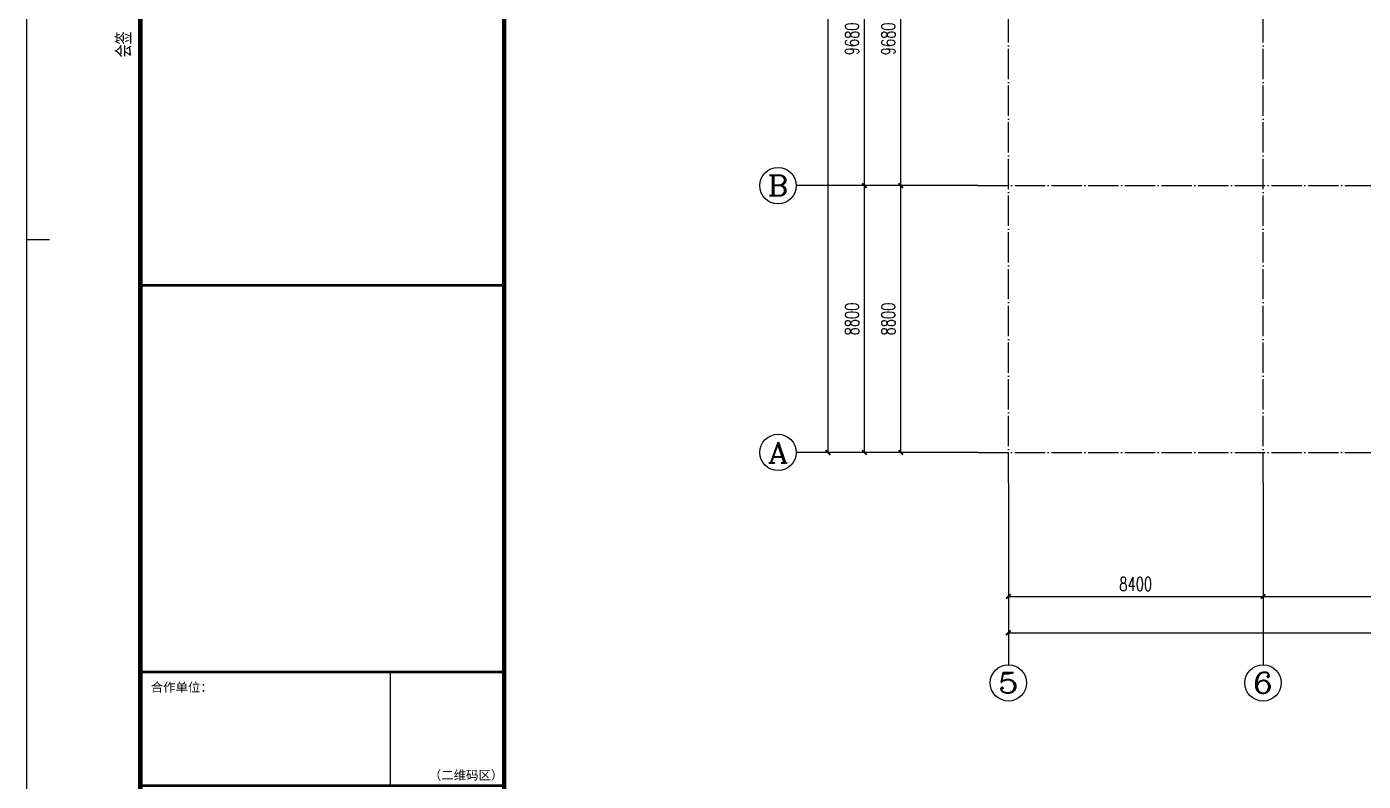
# Model space of a CAD drawing. Extents: x 712773 to 1022356, y -298958 to 209542.
# Drawn here: x 896206 to 940298, y -209261 to -184377 of the extents above; entities that cross this region are included whole.
import ezdxf
from ezdxf.enums import TextEntityAlignment as Align

# ---------------------------------------------------------------- set-up
doc = ezdxf.new("R2010")
doc.units = 0
doc.header["$LTSCALE"] = 500
doc.header["$MEASUREMENT"] = 0
doc.linetypes.add('DOTE', pattern=[2.42, 2, -0.2, 0.02, -0.2])
doc.layers.get('0').update_dxf_attribs({"linetype": 'CONTINUOUS'})
doc.layers.get('DEFPOINTS').update_dxf_attribs({"linetype": 'CONTINUOUS'})
for name, color, linetype in [('AXIS', 3, 'CONTINUOUS'), ('AXIS_TEXT', 7, 'CONTINUOUS'), ('DOTE', 1, 'DOTE'), ('T-TK', 157, 'CONTINUOUS'), ('照明平面标注层', 111, 'CONTINUOUS')]:
    doc.layers.add(name, color=color, linetype=linetype)
doc.styles.add('_TCH_AXIS', font='COMPLEX', dxfattribs={"bigfont": 'GBCBIG'})
doc.styles.add('_TCH_DIM_T3', font='SIMPLEX', dxfattribs={"width": 0.705882, "bigfont": 'GBCBIG'})
doc.styles.add('COMPLEX', font='COMPLEX')
doc.styles.add('TK1-TY', font='simhei.ttf')
doc.styles.add('TK2-TY', font='', dxfattribs={"width": 0.8})
doc.styles.get('TK2-TY').set_extended_font_data('NSimSun')
doc.dimstyles.new('_TCH_ARCH&&150', dxfattribs={"dimtxt": 446.25, "dimasz": 150, "dimexe": 375, "dimexo": 450, "dimgap": 189.375, "dimtad": 1, "dimdec": 0, "dimzin": 0, "dimdsep": 46, "dimtxsty": '_TCH_DIM_T3', "dimblk": 'ARCHTICK', "dimcen": 0.09, "dimclrt": 7, "dimazin": 2, "dimtfac": 1, "dimtdec": 0, "dimtix": 1, "dimtmove": 2, "dimatfit": 3, "dimfxl": 0, "dimtolj": 1, "dimtzin": 0, "dimarcsym": 0})

# ---------------------------------------------------------------- blocks, each defined once
blk = doc.blocks.new('A1E图框')
at = {"layer": 'T-TK'}
for p, q in [((34800, -84100), (34800, -24700)), ((35300, -54400), (34800, -54400))]:
    blk.add_line(p, q, dxfattribs=at)
for points, const_width in [([(37300, -83100), (117900, -83100), (117900, -25700), (37300, -25700)], 100), ([(45300, -83100), (37300, -83100), (37300, -46400), (45300, -46400)], 100), ([(37300, -83100), (45300, -83100), (45300, -55400), (37300, -55400)], 60), ([(45300, -66400), (37300, -66400), (37300, -63900), (45300, -63900)], 60)]:
    blk.add_lwpolyline(points, close=True, dxfattribs=dict(at, const_width=const_width))
blk.add_lwpolyline([(42800, -63900), (45300, -63900), (45300, -66400), (42800, -66400)], close=True, dxfattribs=at)
at = {"layer": 'T-TK', "style": 'TK2-TY', "width": 0.7}
blk.add_text('会签', height=300, rotation=90, dxfattribs=at).set_placement((36925, -50102), align=Align.MIDDLE_CENTER)
at = {"layer": 'T-TK', "style": 'TK1-TY'}
for s, p in [('合作单位：', (37528, -64336)), ('合作单位：', (37528, -64336)), ('（二维码区）', (43644, -66267))]:
    blk.add_text(s, height=200, dxfattribs=at).set_placement(p)
blk = doc.blocks.new('_ArchTick')
at = {"color": 0, "linetype": 'ByBlock', "const_width": 0.4}
blk.add_lwpolyline([(-0.5, -0.5), (0.5, 0.5)], dxfattribs=at)
blk = doc.blocks.new('*D460')
at = {"layer": 'AXIS', "color": 0, "lineweight": -2, "transparency": 16777216}
for p, q in [((927141, -159617), (922266, -159617)), ((922641, -198417), (922641, -159617)), ((927141, -198417), (922266, -198417))]:
    blk.add_line(p, q, dxfattribs=at)
at = {"layer": 'DEFPOINTS', "color": 0, "transparency": 16777216}
for p in [(922641, -159617), (927591, -159617), (927591, -198417)]:
    blk.add_point(p, dxfattribs=at)
at = {"layer": 'AXIS', "color": 0, "lineweight": -2, "transparency": 16777216, "xscale": 150, "yscale": 150, "zscale": 150}
for p, rotation in [((922641, -159617), 90), ((922641, -198417), 270)]:
    blk.add_blockref('_ArchTick', p, dxfattribs=dict(at, rotation=rotation))
at = {"layer": 'AXIS', "color": 7, "transparency": 16777216, "insert": (922229, -179017), "char_height": 446.2, "attachment_point": 5, "rotation": 90, "style": '_TCH_DIM_T3'}
blk.add_mtext('\\A1;38800', dxfattribs=at)
blk = doc.blocks.new('*D461')
at = {"layer": 'AXIS', "color": 0, "lineweight": -2, "transparency": 16777216}
for p, q in [((927141, -189617), (923466, -189617)), ((923841, -198417), (923841, -189617)), ((927141, -198417), (923466, -198417))]:
    blk.add_line(p, q, dxfattribs=at)
at = {"layer": 'DEFPOINTS', "color": 0, "transparency": 16777216}
for p in [(923841, -189617), (927591, -189617), (927591, -198417)]:
    blk.add_point(p, dxfattribs=at)
at = {"layer": 'AXIS', "color": 0, "lineweight": -2, "transparency": 16777216, "xscale": 150, "yscale": 150, "zscale": 150}
for p, rotation in [((923841, -189617), 90), ((923841, -198417), 270)]:
    blk.add_blockref('_ArchTick', p, dxfattribs=dict(at, rotation=rotation))
at = {"layer": 'AXIS', "color": 7, "transparency": 16777216, "insert": (923429, -194017), "char_height": 446.2, "attachment_point": 5, "rotation": 90, "style": '_TCH_DIM_T3'}
blk.add_mtext('\\A1;8800', dxfattribs=at)
blk = doc.blocks.new('*D462')
at = {"layer": 'AXIS', "color": 0, "lineweight": -2, "transparency": 16777216}
for p, q in [((927141, -179937), (923466, -179937)), ((923841, -189617), (923841, -179937)), ((927141, -189617), (923466, -189617))]:
    blk.add_line(p, q, dxfattribs=at)
at = {"layer": 'DEFPOINTS', "color": 0, "transparency": 16777216}
for p in [(923841, -179937), (927591, -179937), (927591, -189617)]:
    blk.add_point(p, dxfattribs=at)
at = {"layer": 'AXIS', "color": 0, "lineweight": -2, "transparency": 16777216, "xscale": 150, "yscale": 150, "zscale": 150}
for p, rotation in [((923841, -179937), 90), ((923841, -189617), 270)]:
    blk.add_blockref('_ArchTick', p, dxfattribs=dict(at, rotation=rotation))
at = {"layer": 'AXIS', "color": 7, "transparency": 16777216, "insert": (923429, -184777), "char_height": 446.2, "attachment_point": 5, "rotation": 90, "style": '_TCH_DIM_T3'}
blk.add_mtext('\\A1;9680', dxfattribs=at)
blk = doc.blocks.new('*D475')
at = {"layer": 'AXIS', "color": 0, "lineweight": -2, "transparency": 16777216}
for p, q in [((928591, -199867), (928591, -204742)), ((1004191, -199867), (1004191, -204742)), ((928591, -204367), (1004191, -204367))]:
    blk.add_line(p, q, dxfattribs=at)
at = {"layer": 'DEFPOINTS', "color": 0, "transparency": 16777216}
for p in [(928591, -199417), (1004191, -199417), (1004191, -204367)]:
    blk.add_point(p, dxfattribs=at)
at = {"layer": 'AXIS', "color": 0, "lineweight": -2, "transparency": 16777216, "xscale": 150, "yscale": 150, "zscale": 150, "rotation": 180}
blk.add_blockref('_ArchTick', (928591, -204367), dxfattribs=at)
at = {"layer": 'AXIS', "color": 0, "lineweight": -2, "transparency": 16777216, "xscale": 150, "yscale": 150, "zscale": 150}
blk.add_blockref('_ArchTick', (1004191, -204367), dxfattribs=at)
at = {"layer": 'AXIS', "color": 7, "transparency": 16777216, "insert": (966391, -203955), "char_height": 446.2, "attachment_point": 5, "style": '_TCH_DIM_T3'}
blk.add_mtext('\\A1;75600', dxfattribs=at)
blk = doc.blocks.new('*D476')
at = {"layer": 'AXIS', "color": 0, "lineweight": -2, "transparency": 16777216}
for p, q in [((928591, -199867), (928591, -203542)), ((936991, -199867), (936991, -203542)), ((928591, -203167), (936991, -203167))]:
    blk.add_line(p, q, dxfattribs=at)
at = {"layer": 'DEFPOINTS', "color": 0, "transparency": 16777216}
for p in [(928591, -199417), (936991, -199417), (936991, -203167)]:
    blk.add_point(p, dxfattribs=at)
at = {"layer": 'AXIS', "color": 0, "lineweight": -2, "transparency": 16777216, "xscale": 150, "yscale": 150, "zscale": 150, "rotation": 180}
blk.add_blockref('_ArchTick', (928591, -203167), dxfattribs=at)
at = {"layer": 'AXIS', "color": 0, "lineweight": -2, "transparency": 16777216, "xscale": 150, "yscale": 150, "zscale": 150}
blk.add_blockref('_ArchTick', (936991, -203167), dxfattribs=at)
at = {"layer": 'AXIS', "color": 7, "transparency": 16777216, "insert": (932791, -202755), "char_height": 446.2, "attachment_point": 5, "style": '_TCH_DIM_T3'}
blk.add_mtext('\\A1;8400', dxfattribs=at)
blk = doc.blocks.new('*D477')
at = {"layer": 'AXIS', "color": 0, "lineweight": -2, "transparency": 16777216}
for p, q in [((936991, -199867), (936991, -203542)), ((945391, -199867), (945391, -203542)), ((936991, -203167), (945391, -203167))]:
    blk.add_line(p, q, dxfattribs=at)
at = {"layer": 'DEFPOINTS', "color": 0, "transparency": 16777216}
for p in [(936991, -199417), (945391, -199417), (945391, -203167)]:
    blk.add_point(p, dxfattribs=at)
at = {"layer": 'AXIS', "color": 0, "lineweight": -2, "transparency": 16777216, "xscale": 150, "yscale": 150, "zscale": 150, "rotation": 180}
blk.add_blockref('_ArchTick', (936991, -203167), dxfattribs=at)
at = {"layer": 'AXIS', "color": 0, "lineweight": -2, "transparency": 16777216, "xscale": 150, "yscale": 150, "zscale": 150}
blk.add_blockref('_ArchTick', (945391, -203167), dxfattribs=at)
at = {"layer": 'AXIS', "color": 7, "transparency": 16777216, "insert": (941191, -202755), "char_height": 446.2, "attachment_point": 5, "style": '_TCH_DIM_T3'}
blk.add_mtext('\\A1;8400', dxfattribs=at)
blk = doc.blocks.new('*D614')
at = {"layer": 'AXIS', "color": 0, "lineweight": -2, "transparency": 16777216}
for p, q in [((927141, -189617), (924666, -189617)), ((925041, -198417), (925041, -189617)), ((927141, -198417), (924666, -198417))]:
    blk.add_line(p, q, dxfattribs=at)
at = {"layer": 'DEFPOINTS', "color": 0, "transparency": 16777216}
for p in [(925041, -189617), (927591, -189617), (927591, -198417)]:
    blk.add_point(p, dxfattribs=at)
at = {"layer": 'AXIS', "color": 0, "lineweight": -2, "transparency": 16777216, "xscale": 150, "yscale": 150, "zscale": 150}
for p, rotation in [((925041, -189617), 90), ((925041, -198417), 270)]:
    blk.add_blockref('_ArchTick', p, dxfattribs=dict(at, rotation=rotation))
at = {"layer": 'AXIS', "color": 7, "transparency": 16777216, "insert": (924629, -194017), "char_height": 446.2, "attachment_point": 5, "rotation": 90, "style": '_TCH_DIM_T3'}
blk.add_mtext('\\A1;8800', dxfattribs=at)
blk = doc.blocks.new('*D615')
at = {"layer": 'AXIS', "color": 0, "lineweight": -2, "transparency": 16777216}
for p, q in [((927141, -179937), (924666, -179937)), ((925041, -189617), (925041, -179937)), ((927141, -189617), (924666, -189617))]:
    blk.add_line(p, q, dxfattribs=at)
at = {"layer": 'DEFPOINTS', "color": 0, "transparency": 16777216}
for p in [(925041, -179937), (927591, -179937), (927591, -189617)]:
    blk.add_point(p, dxfattribs=at)
at = {"layer": 'AXIS', "color": 0, "lineweight": -2, "transparency": 16777216, "xscale": 150, "yscale": 150, "zscale": 150}
for p, rotation in [((925041, -179937), 90), ((925041, -189617), 270)]:
    blk.add_blockref('_ArchTick', p, dxfattribs=dict(at, rotation=rotation))
at = {"layer": 'AXIS', "color": 7, "transparency": 16777216, "insert": (924629, -184777), "char_height": 446.2, "attachment_point": 5, "rotation": 90, "style": '_TCH_DIM_T3'}
blk.add_mtext('\\A1;9680', dxfattribs=at)
blk = doc.blocks.new('_AXISO')
blk.add_circle((0, 0), 0.5)
at = {"layer": 'AXIS_TEXT', "style": 'COMPLEX', "width": 1.302083}
blk.add_attdef('A', text='', height=0.56, dxfattribs=at).set_placement((-0.25, -0.28), (0.25, -0.28), align=Align.FIT)

msp = doc.modelspace()

# ---------------------------------------------------------------- linework, layer by layer
at = {"layer": 'AXIS'}
for p, q in [((927591.1, -189617), (921591.1, -189617)), ((927591.1, -198417), (921591.1, -198417)), ((928591.1, -199417), (928591.1, -205417)), ((936991.1, -199417), (936991.1, -205417))]:
    msp.add_line(p, q, dxfattribs=at)
at = {"layer": 'DOTE'}
for p, q in [((928591.1, -199417), (928591.1, -158617)), ((936991.1, -199417), (936991.1, -158617)), ((927591.1, -189617), (1005191.1, -189617)), ((927591.1, -198417), (1005191.1, -198417))]:
    msp.add_line(p, q, dxfattribs=at)

# ---------------------------------------------------------------- block references
at = {"layer": 'AXIS'}
ref = msp.add_blockref('_AXISO', (920991.1, -189617), dxfattribs=dict(at, xscale=1200, yscale=1200, zscale=1200))
ref.add_attrib('A', 'B', dxfattribs={"layer": 'AXIS_TEXT', "height": 678.8, "style": '_TCH_AXIS', "width": 1.544118}).set_placement((920651.7, -189956.4), (921330.5, -189956.4), align=Align.FIT)
ref = msp.add_blockref('_AXISO', (920991.1, -198417), dxfattribs=dict(at, xscale=1200, yscale=1200, zscale=1200))
ref.add_attrib('A', 'A', dxfattribs={"layer": 'AXIS_TEXT', "height": 678.8, "style": '_TCH_AXIS', "width": 1.458333}).set_placement((920651.7, -198756.4), (921330.5, -198756.4), align=Align.FIT)
ref = msp.add_blockref('_AXISO', (928591.1, -206017), dxfattribs=dict(at, xscale=1200, yscale=1200, zscale=1200))
ref.add_attrib('A', '5', dxfattribs={"layer": 'AXIS_TEXT', "height": 678.8, "style": '_TCH_AXIS', "width": 1.875}).set_placement((928251.7, -206356.4), (928930.5, -206356.4), align=Align.FIT)
ref = msp.add_blockref('_AXISO', (936991.1, -206017), dxfattribs=dict(at, xscale=1200, yscale=1200, zscale=1200))
ref.add_attrib('A', '6', dxfattribs={"layer": 'AXIS_TEXT', "height": 678.8, "style": '_TCH_AXIS', "width": 1.875}).set_placement((936651.7, -206356.4), (937330.5, -206356.4), align=Align.FIT)
at = {"layer": '照明平面标注层', "xscale": 1.5, "yscale": 1.5, "zscale": 1.5}
msp.add_blockref('A1E图框', (844005.8, -109807.5), dxfattribs=at)

# ---------------------------------------------------------------- dimensions: what is measured, and where the dimension line sits
at = {"layer": 'AXIS'}
for p1, p2, distance, picture, middle in [((927591.1, -198417), (927591.1, -159617), 4950, '*D460', (922228.6, -179017)), ((927591.1, -189617), (927591.1, -179937), 3750, '*D462', (923428.6, -184777)), ((927591.1, -189617), (927591.1, -179937), 2550, '*D615', (924628.6, -184777)), ((927591.1, -198417), (927591.1, -189617), 3750, '*D461', (923428.6, -194017)), ((927591.1, -198417), (927591.1, -189617), 2550, '*D614', (924628.6, -194017)), ((928591.1, -199417), (1004191.1, -199417), -4950, '*D475', (966391.1, -203954.5)), ((928591.1, -199417), (936991.1, -199417), -3750, '*D476', (932791.1, -202754.5)), ((936991.1, -199417), (945391.1, -199417), -3750, '*D477', (941191.1, -202754.5))]:
    dim = msp.add_aligned_dim(p1=p1, p2=p2, distance=distance, dimstyle='_TCH_ARCH&&150', dxfattribs=at)
    dim.commit()
    dim.dimension.update_dxf_attribs({"geometry": picture, "text_midpoint": middle})

doc.saveas('drawing.dxf')
